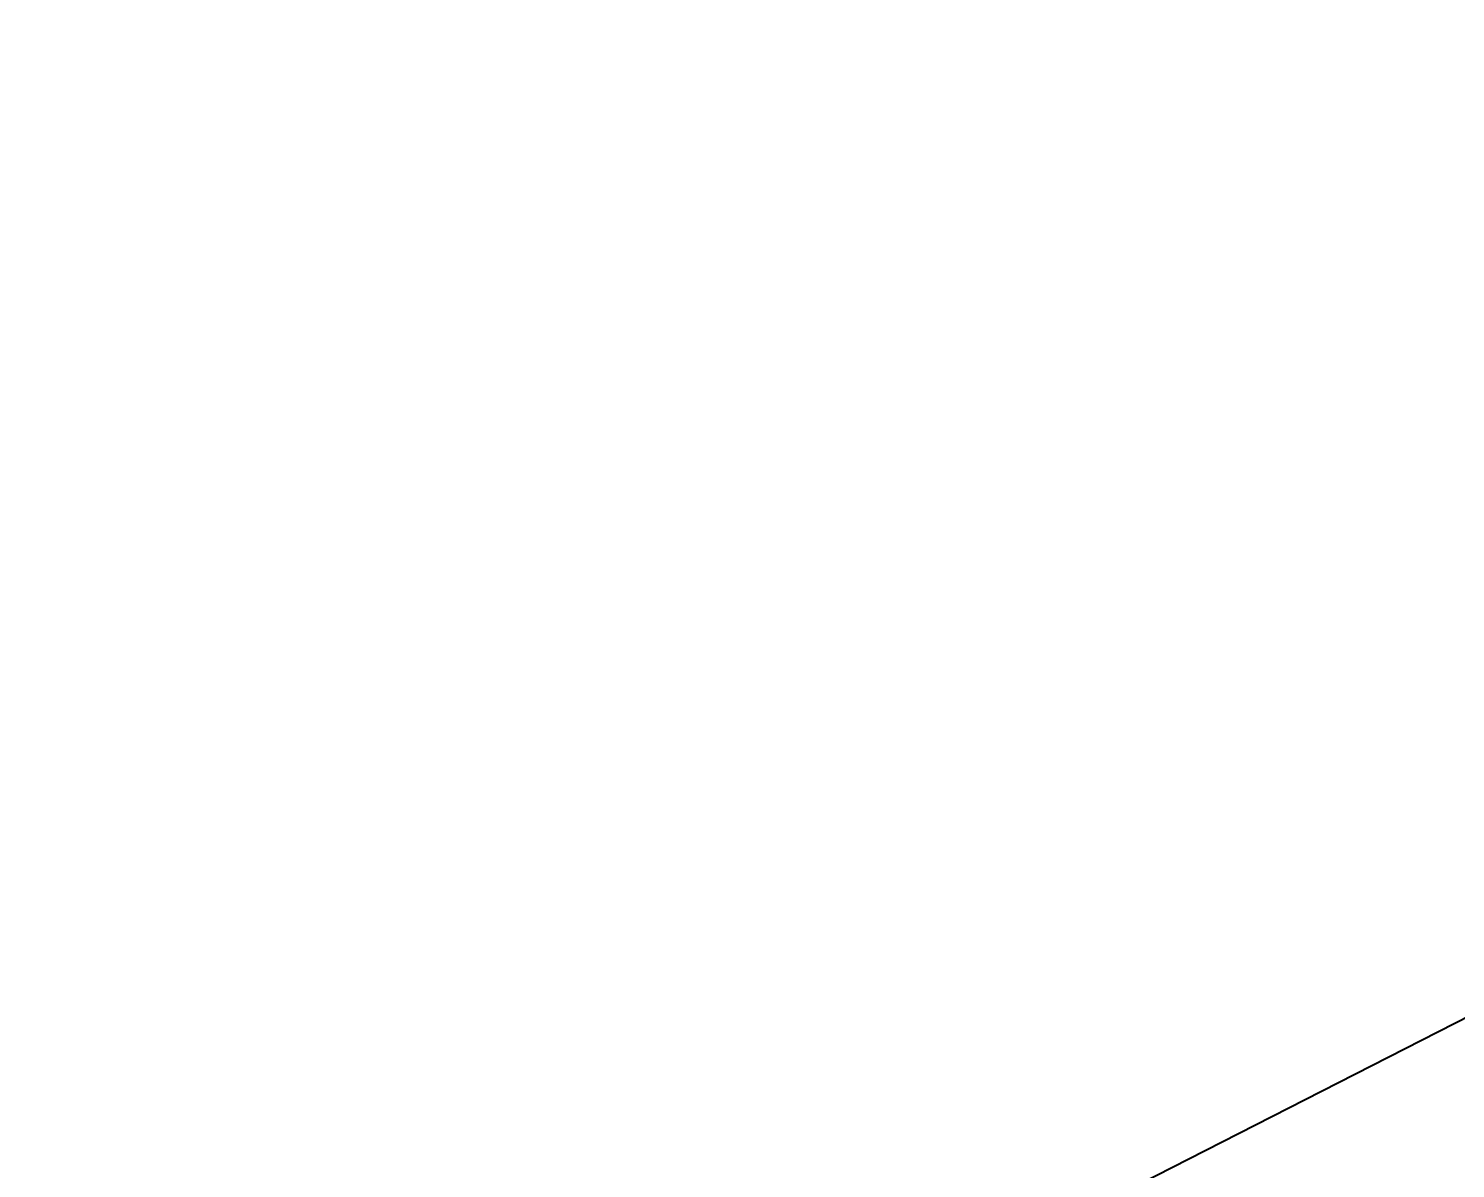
# Model space of a CAD drawing. Extents: x 2104 to 16979, y 4026 to 5124.
# Drawn here: x 10503.6 to 10641.1, y 4622 to 4731.9 of the extents above; entities that cross this region are included whole.
import ezdxf
from ezdxf import colors
from ezdxf.entities.mleader import LeaderData, LeaderLine
from ezdxf.math import Vec2, Vec3

# ---------------------------------------------------------------- set-up
doc = ezdxf.new("R2010")
doc.units = 0
doc.header["$LTSCALE"] = 18
doc.header["$MEASUREMENT"] = 0
doc.layers.add('G-ANNO-TEXT', color=70, linetype='Continuous')
doc.styles.add('Arial', font='arial.ttf')

msp = doc.modelspace()

# ---------------------------------------------------------------- leaders
at = {"layer": 'G-ANNO-TEXT'}
ml = msp.add_multileader_mtext('Standard', dxfattribs=at)
ml.set_content('\\pxt1;FURNISH 18"x18" RATED ACCESS PANEL TO BE INSTALLED BY GENERAL CONTRACTOR', color=256, style='Arial')
ml.set_leader_properties(color=256, linetype='ByLayer', lineweight=-1)
ml.build(insert=Vec2(0, 0))
ml.multileader.update_dxf_attribs({"has_dogleg": 0, "dogleg_length": 0.125, "arrow_head_size": 6, "scale": 48})
ctx = ml.context
ctx.base_point, ctx.scale, ctx.char_height, ctx.arrow_head_size, ctx.landing_gap_size, ctx.plane_origin = Vec3(6738, 4729.5), 48, 4.5, 6, 1.5, Vec3(6592.5, 4707)
notes = []
notes.append((ctx, [(0, (1, 1, 0), (6732, 4729.5), (1, 0), 6, [(0, [(6601.5, 4692), (6624, 4729.5)], 0, [])])]))
ctx.mtext.insert, ctx.mtext.width, ctx.mtext.flow_direction = Vec3(6739.5, 4731.788369713506), 89.41139296310394, 5
ml = msp.add_multileader_mtext('Standard', dxfattribs=at)
ml.set_content('\\pxt1;FURNISH 18"x18" RATED ACCESS PANEL TO BE INSTALLED BY GENERAL CONTRACTOR', color=256, style='Arial')
ml.set_leader_properties(color=256, linetype='ByLayer', lineweight=-1)
ml.build(insert=Vec2(0, 0))
ml.multileader.update_dxf_attribs({"has_dogleg": 0, "dogleg_length": 0.125, "arrow_head_size": 6, "scale": 48})
ctx = ml.context
ctx.base_point, ctx.scale, ctx.char_height, ctx.arrow_head_size, ctx.landing_gap_size, ctx.plane_origin = Vec3(7087.5, 4707), 48, 4.5, 6, 1.5, Vec3(6945, 4680)
notes.append((ctx, [(0, (1, 1, 0), (7081.5, 4707), (1, 0), 6, [(0, [(6949.5, 4680), (6976.5, 4707)], 0, [])])]))
ctx.mtext.insert, ctx.mtext.width, ctx.mtext.flow_direction = Vec3(7089, 4709.288369713506), 142.7872292381453, 5
ml = msp.add_multileader_mtext('Standard', dxfattribs=at)
ml.set_content('HWCR\\PHWR\\PCWR\\PSS\\PVS', color=256, style='Arial')
ml.set_leader_properties(color=256, linetype='ByLayer', lineweight=-1)
ml.build(insert=Vec2(0, 0))
ml.multileader.update_dxf_attribs({"has_dogleg": 0, "dogleg_length": 0.125, "arrow_head_size": 6, "scale": 48})
ctx = ml.context
ctx.base_point, ctx.scale, ctx.char_height, ctx.arrow_head_size, ctx.landing_gap_size, ctx.plane_origin = Vec3(10792.5, 4699.5), 48, 4.5, 6, 1.5, Vec3(10755, 4689)
notes.append((ctx, [(0, (1, 1, 0), (10786.5, 4699.5), (1, 0), 6, [(0, [(10539, 4584), (10765.5, 4699.5)], 0, [])])]))
ctx.mtext.insert, ctx.mtext.flow_direction = Vec3(10794, 4701.788369713506), 5
ml = msp.add_multileader_mtext('Standard', dxfattribs=at)
ml.set_content('\\pxt1;FURNISH 18"x18" RATED ACCESS PANEL TO BE INSTALLED BY GENERAL CONTRACTOR', color=256, style='Arial')
ml.set_leader_properties(color=256, linetype='ByLayer', lineweight=-1)
ml.build(insert=Vec2(0, 0))
ml.multileader.update_dxf_attribs({"has_dogleg": 0, "dogleg_length": 0.125, "arrow_head_size": 6, "scale": 48})
ctx = ml.context
ctx.base_point, ctx.scale, ctx.char_height, ctx.arrow_head_size, ctx.landing_gap_size, ctx.plane_origin = Vec3(10247.53137789905, 4659), 48, 4.5, 6, 1.5, Vec3(10519.5, 4599)
ctx.text_align_type = 2
notes.append((ctx, [(0, (1, 1, 0), (10390.5, 4659), (-1, 0), 6, [(0, [(10519.5, 4590), (10459.5, 4659)], 0, [])])]))
ctx.mtext.insert, ctx.mtext.width, ctx.mtext.alignment, ctx.mtext.flow_direction = Vec3(10383, 4661.288369713506), 137.3146103657382, 3, 5
for ctx, leaders in notes:
    for number, flags, end, landing, length, lines in leaders:
        leader = LeaderData()
        leader.index, (leader.has_last_leader_line, leader.has_dogleg_vector, leader.attachment_direction) = number, flags
        leader.last_leader_point, leader.dogleg_vector, leader.dogleg_length = Vec3(end), Vec3(landing), length
        for number, points, colour, breaks in lines:
            line = LeaderLine()
            line.index, line.vertices, line.color, line.breaks = number, Vec3.list(points), colors.encode_raw_color(colour), breaks
            leader.lines.append(line)
        ctx.leaders.append(leader)

doc.saveas('drawing.dxf')
